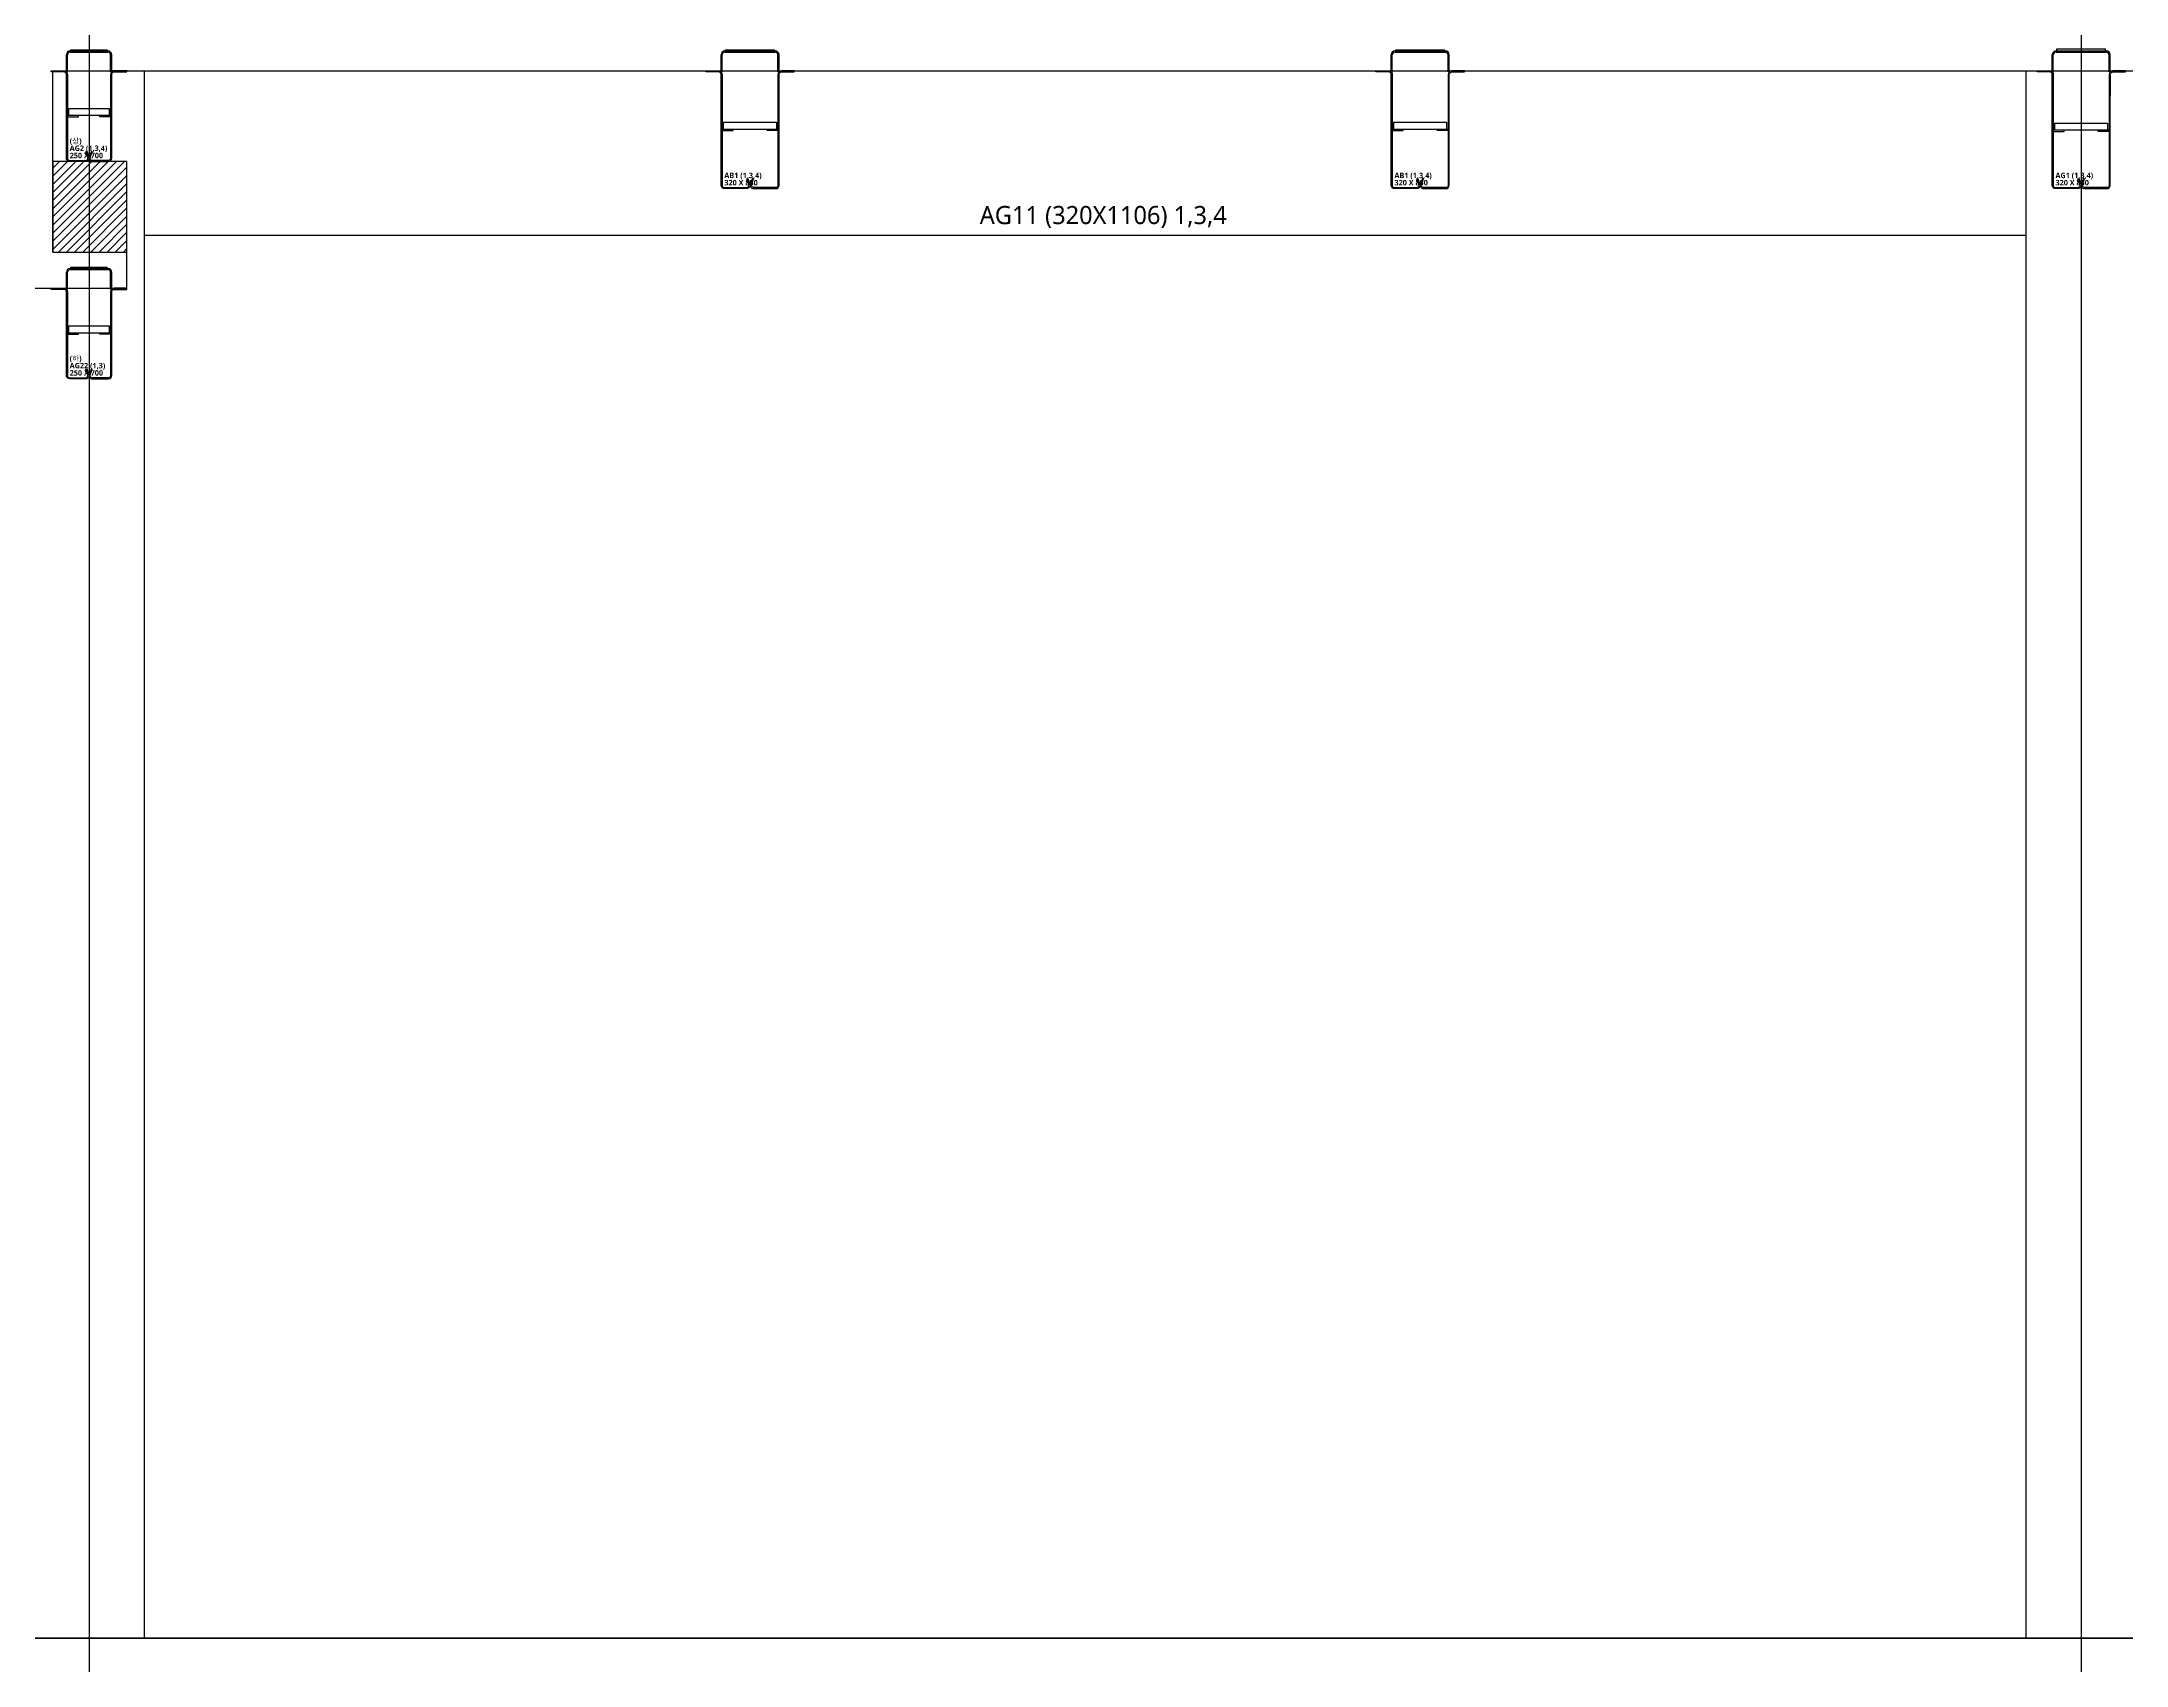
# Model space of a CAD drawing. Header units: millimetres. Extents: x -39468 to 212532, y -94717 to 83483.
# Drawn here: x 51239 to 62749, y 18850 to 27811 of the extents above; entities that cross this region are included whole.
import ezdxf
from ezdxf.enums import TextEntityAlignment as Align

# ---------------------------------------------------------------- set-up
doc = ezdxf.new("R2010")
doc.units = ezdxf.units.MM
doc.header["$LTSCALE"] = 300
doc.header["$MEASUREMENT"] = 0
for name, pattern in [('AF_01_Xref_X열_SEC_REV_01$0$HID', [2.3, 1.5, -0.8]), ('CEN', [62, 60, -1, 0, -1]), ('주단면도-1$0$STD_CENTER', [66, 60, -2, 2, -2])]:
    doc.linetypes.add(name, pattern=pattern)
doc.layers.get('0').update_dxf_attribs({"linetype": 'CONTINUOUS'})
doc.layers.get('Defpoints').update_dxf_attribs({"color": 153, "linetype": 'CONTINUOUS'})
for name, color, linetype in [('##좌굴방지', 6, 'CONTINUOUS'), ('A-CONC-LIN1', 2, 'CONTINUOUS'), ('A-CONC-SOLD', 252, 'CEN'), ('AF_01_Xref_X열_SEC_REV_01$0$DF', 7, 'CONTINUOUS'), ('AF_01_Xref_X열_SEC_REV_01$0$STL', 7, 'CONTINUOUS'), ('주단면도-1$0$A-FIN-TYP1', 6, 'CONTINUOUS'), ('주단면도-1$0$A-ST-AXIS-CEN', 252, '주단면도-1$0$STD_CENTER'), ('주단면도-1$0$A-ST-CONC', 2, 'CONTINUOUS')]:
    doc.layers.add(name, color=color, linetype=linetype)
doc.layers.add('A-ELEV-LIN2', color=7, linetype='CONTINUOUS', lineweight=25)
doc.layers.add('A-XXXX-NPLT', color=144, linetype='CONTINUOUS', lineweight=15, plot=False)
doc.layers.add('Defpoint', color=161, linetype='CONTINUOUS', plot=False)
doc.styles.add('SH_대대리576', font='NanumGothicBold.ttf')
doc.styles.get("Standard").update_dxf_attribs({"font": 'NanumGothicBold.ttf'})
doc.styles.add('맑은고딕', font='malgun.ttf')
pattern_1 = [(45, (-26656.6069, -1604.5902), (-0.25, 0.25), [])]
pattern_2 = [(45, (-57216.6069, -4194.5902), (-0.25, 0.25), [])]
pattern_3 = [(45, (-1421.6069, -6790.6264), (-0.25, 0.25), [])]
pattern_4 = [(45, (-26621.6069, -1604.5902), (-0.25, 0.25), [])]

# ---------------------------------------------------------------- blocks, each defined once
blk = doc.blocks.new('AF_01_Xref_X열_SEC_REV_01$0$SFSS_H4000')
at = {"layer": 'AF_01_Xref_X열_SEC_REV_01$0$STL', "color": 1, "ltscale": 0.5}
for p, q in [((240, 627), (240, 977)), ((415, 802), (65, 802))]:
    blk.add_line(p, q, dxfattribs=at)
at = {"layer": 'AF_01_Xref_X열_SEC_REV_01$0$STL', "color": 9, "ltscale": 0.5}
for p, q in [((472, 726), (352, 886)), ((240, 662), (440, 662))]:
    blk.add_line(p, q, dxfattribs=at)
at = {"layer": 'AF_01_Xref_X열_SEC_REV_01$0$STL', "color": 6}
blk.add_line((135, 600), (65, 600), dxfattribs=at)
at = {"layer": 'AF_01_Xref_X열_SEC_REV_01$0$STL', "color": 9}
for p, q in [((65, 600), (65, -5500)), ((135, 600), (135, -5500))]:
    blk.add_line(p, q, dxfattribs=at)
at = {"layer": 'AF_01_Xref_X열_SEC_REV_01$0$STL', "ltscale": 0.5}
for points in [[(135, 600), (500, 600), (500, 1000), (0, 1000), (0, 600), (65, 600)], [(135, 610), (490, 610), (490, 990), (10, 990), (10, 610), (65, 610)], [(65, 610), (65, 600)], [(135, 610), (135, 600)]]:
    blk.add_lwpolyline(points, dxfattribs=at)
at = {"layer": 'AF_01_Xref_X열_SEC_REV_01$0$STL', "linetype": 'AF_01_Xref_X열_SEC_REV_01$0$HID'}
blk.add_lwpolyline([(100, 802), (100, -5455), (107, -5455)], dxfattribs=at)
at = {"layer": 'AF_01_Xref_X열_SEC_REV_01$0$STL'}
blk.add_lwpolyline([(108, -5480), (108, -5455), (107, -5455), (107, -5481), (126, -5481), (126, -5499), (74, -5499), (74, -5481), (88, -5481), (88, -5480), (72, -5480), (72, -5500), (128, -5500), (128, -5480)], close=True, dxfattribs=at)
at = {"layer": 'AF_01_Xref_X열_SEC_REV_01$0$STL', "color": 6, "ltscale": 0.5}
for centre, radius in [((240, 802), 140), ((240, 802), 110), ((440, 702), 40)]:
    blk.add_circle(centre, radius, dxfattribs=at)
at = {"layer": 'Defpoints', "style": 'SH_대대리576'}
blk.add_text('H=5000', height=75, dxfattribs=at).set_placement((338, 535), align=Align.MIDDLE_CENTER)
blk = doc.blocks.new('G$C3B9354A6')
h = blk.add_hatch()
h.set_pattern_fill('ANSI31', color=252, scale=0.1, angle=45, style=0)
h.set_pattern_definition(pattern_1)
h.paths.add_polyline_path([(184, 610), (234, 610), (234, 604), (184, 604)])
h = blk.add_hatch()
h.set_pattern_fill('ANSI31', color=252, scale=0.1, angle=45, style=0)
h.set_pattern_definition(pattern_1)
h.paths.add_polyline_path([(84, 495), (84, 545), (90, 545), (90, 495)])
h = blk.add_hatch()
h.set_pattern_fill('ANSI31', color=252, scale=0.1, angle=45, style=0)
h.set_pattern_definition(pattern_1)
h.paths.add_polyline_path([(334, 495), (334, 545), (328, 545), (328, 495)])
at = {"layer": '##좌굴방지'}
for points in [[(328, 253), (90, 253), (90, 247), (150, 247), (150, 253)], [(98, 253), (98, 293), (320, 293), (320, 253)], [(328, 253), (328, 247), (268, 247), (268, 253)]]:
    blk.add_lwpolyline(points, dxfattribs=at)
at = {"color": 2, "linetype": 'Continuous'}
for p, q in [((84, 495), (84, 589)), ((90, 495), (90, 589)), ((105, 610), (313, 610)), ((105, 604), (313, 604)), ((328, 495), (328, 589)), ((334, 495), (334, 589)), ((84, 495), (90, 495)), ((334, 495), (328, 495))]:
    blk.add_line(p, q, dxfattribs=at)
at = {"color": 3, "linetype": 'Continuous'}
for p, q in [((109, 610), (109, 616)), ((109, 616), (309, 616)), ((109, 610), (309, 610)), ((309, 610), (309, 616))]:
    blk.add_line(p, q, dxfattribs=at)
at = {"color": 7, "linetype": 'Continuous'}
blk.add_line((84, 475), (84, 365), dxfattribs=at)
at = {"color": 252, "linetype": 'Continuous'}
blk.add_line((346, 500), (334, 500), dxfattribs=at)
at = {"color": 2, "linetype": 'Continuous'}
for points in [[(191, 54), (196, 56), (208, 24, -0.520567), (191, 0), (102, 0, -0.414214), (84, 18), (84, 480, 0.413373), (70, 494), (0, 494), (0, 500), (70, 500, -0.413938), (90, 480), (90, 18, 0.414214), (102, 6), (191, 6, 0.520567), (202, 22)], [(227, 54), (222, 56), (210, 24, 0.520567), (227, 0), (316, 0, 0.414214), (334, 18), (334, 480, -0.413373), (348, 494), (418, 494), (418, 500), (348, 500, 0.413938), (328, 480), (328, 18, -0.414214), (316, 6), (227, 6, -0.520567), (216, 22)]]:
    blk.add_lwpolyline(points, format="xyb", close=True, dxfattribs=at)
for centre, radius, start, end in [((105, 589), 21, 90, 180), ((105, 589), 15, 90, 180), ((313, 589), 21, 0, 90), ((313, 589), 15, 0, 90)]:
    blk.add_arc(centre, radius, start, end, dxfattribs=at)
at = {"layer": 'Defpoint', "linetype": 'Continuous'}
for s, p in [('(상)', (102, 113)), ('AG2 (1,3,4)', (102, 73)), ('250 X 700', (102, 33))]:
    blk.add_text(s, height=30, dxfattribs=at).set_placement(p, align=Align.MIDDLE_LEFT)
blk = doc.blocks.new('G$C3766F506')
h = blk.add_hatch()
h.set_pattern_fill('ANSI31', color=252, scale=0.1, angle=45, style=0)
h.set_pattern_definition(pattern_2)
h.paths.add_polyline_path([(184, 610), (234, 610), (234, 604), (184, 604)])
h = blk.add_hatch()
h.set_pattern_fill('ANSI31', color=252, scale=0.1, angle=45, style=0)
h.set_pattern_definition(pattern_2)
h.paths.add_polyline_path([(84, 495), (84, 545), (90, 545), (90, 495)])
h = blk.add_hatch()
h.set_pattern_fill('ANSI31', color=252, scale=0.1, angle=45, style=0)
h.set_pattern_definition(pattern_2)
h.paths.add_polyline_path([(334, 495), (334, 545), (328, 545), (328, 495)])
at = {"layer": '##좌굴방지'}
for points in [[(328, 253), (90, 253), (90, 247), (150, 247), (150, 253)], [(98, 253), (98, 293), (320, 293), (320, 253)], [(328, 253), (328, 247), (268, 247), (268, 253)]]:
    blk.add_lwpolyline(points, dxfattribs=at)
at = {"color": 2, "linetype": 'Continuous'}
for p, q in [((84, 495), (84, 589)), ((90, 495), (90, 589)), ((105, 610), (313, 610)), ((105, 604), (313, 604)), ((328, 495), (328, 589)), ((334, 495), (334, 589)), ((84, 495), (90, 495)), ((334, 495), (328, 495))]:
    blk.add_line(p, q, dxfattribs=at)
at = {"color": 3, "linetype": 'Continuous'}
for p, q in [((109, 610), (109, 616)), ((109, 616), (309, 616)), ((109, 610), (309, 610)), ((309, 610), (309, 616))]:
    blk.add_line(p, q, dxfattribs=at)
at = {"color": 7, "linetype": 'Continuous'}
blk.add_line((84, 475), (84, 365), dxfattribs=at)
at = {"color": 2, "linetype": 'Continuous'}
for points in [[(191, 54), (196, 56), (208, 24, -0.520567), (191, 0), (102, 0, -0.414214), (84, 18), (84, 480, 0.413373), (70, 494), (0, 494), (0, 500), (70, 500, -0.413938), (90, 480), (90, 18, 0.414214), (102, 6), (191, 6, 0.520567), (202, 22)], [(227, 54), (222, 56), (210, 24, 0.520567), (227, 0), (316, 0, 0.414214), (334, 18), (334, 480, -0.413373), (348, 494), (418, 494), (418, 500), (348, 500, 0.413938), (328, 480), (328, 18, -0.414214), (316, 6), (227, 6, -0.520567), (216, 22)]]:
    blk.add_lwpolyline(points, format="xyb", close=True, dxfattribs=at)
for centre, radius, start, end in [((105, 589), 21, 90, 180), ((105, 589), 15, 90, 180), ((313, 589), 21, 0, 90), ((313, 589), 15, 0, 90)]:
    blk.add_arc(centre, radius, start, end, dxfattribs=at)
at = {"layer": 'Defpoint', "linetype": 'Continuous'}
for s, p in [('(하)', (102, 113)), ('AG22 (1,3)', (102, 73)), ('250 X 700', (102, 33))]:
    blk.add_text(s, height=30, dxfattribs=at).set_placement(p, align=Align.MIDDLE_LEFT)
blk = doc.blocks.new('G$C4525D29B')
h = blk.add_hatch()
h.set_pattern_fill('ANSI31', color=252, scale=0.1, angle=45, style=0)
h.set_pattern_definition(pattern_3)
h.paths.add_polyline_path([(84, 645), (84, 695), (90, 695), (90, 645)])
h = blk.add_hatch()
h.set_pattern_fill('ANSI31', color=252, scale=0.1, angle=45, style=0)
h.set_pattern_definition(pattern_3)
h.paths.add_polyline_path([(219, 760), (269, 760), (269, 754), (219, 754)])
h = blk.add_hatch()
h.set_pattern_fill('ANSI31', color=252, scale=0.1, angle=45, style=0)
h.set_pattern_definition(pattern_3)
h.paths.add_polyline_path([(404, 645), (404, 695), (398, 695), (398, 645)])
at = {"layer": '##좌굴방지'}
for points in [[(98, 327), (98, 367), (390, 367), (390, 327)], [(398, 327), (90, 327), (90, 321), (150, 321), (150, 327)], [(398, 327), (398, 321), (338, 321), (338, 327)]]:
    blk.add_lwpolyline(points, dxfattribs=at)
at = {"color": 2, "linetype": 'Continuous'}
for p, q in [((84, 645), (84, 739)), ((90, 645), (90, 739)), ((105, 760), (383, 760)), ((105, 754), (383, 754)), ((398, 645), (398, 739)), ((404, 645), (404, 739)), ((84, 645), (90, 645)), ((404, 645), (398, 645))]:
    blk.add_line(p, q, dxfattribs=at)
at = {"color": 3, "linetype": 'Continuous'}
for p, q in [((109, 760), (109, 766)), ((109, 766), (379, 766)), ((109, 760), (379, 760)), ((379, 760), (379, 766))]:
    blk.add_line(p, q, dxfattribs=at)
at = {"color": 7, "linetype": 'Continuous'}
blk.add_line((84, 625), (84, 515), dxfattribs=at)
at = {"color": 2, "linetype": 'Continuous'}
for points in [[(226, 54), (231, 56), (243, 24, -0.520567), (226, 0), (102, 0, -0.414214), (84, 18), (84, 630, 0.413373), (70, 644), (0, 644), (0, 650), (70, 650, -0.413938), (90, 630), (90, 18, 0.414214), (102, 6), (226, 6, 0.520567), (237, 22)], [(262, 54), (257, 56), (245, 24, 0.520567), (262, 0), (386, 0, 0.414214), (404, 18), (404, 630, -0.413373), (418, 644), (488, 644), (488, 650), (418, 650, 0.413938), (398, 630), (398, 18, -0.414214), (386, 6), (262, 6, -0.520567), (251, 22)]]:
    blk.add_lwpolyline(points, format="xyb", close=True, dxfattribs=at)
for centre, radius, start, end in [((105, 739), 21, 90, 180), ((105, 739), 15, 90, 180), ((383, 739), 21, 0, 90), ((383, 739), 15, 0, 90)]:
    blk.add_arc(centre, radius, start, end, dxfattribs=at)
at = {"layer": 'Defpoint', "linetype": 'Continuous'}
for s, p in [('AB1 (1,3,4)', (102, 73)), ('320 X 850', (102, 33))]:
    blk.add_text(s, height=30, dxfattribs=at).set_placement(p, align=Align.MIDDLE_LEFT)
blk = doc.blocks.new('G$C1F1A67B9')
h = blk.add_hatch()
h.set_pattern_fill('ANSI31', color=252, scale=0.1, angle=45, style=0)
h.set_pattern_definition(pattern_4)
h.paths.add_polyline_path([(84, 645), (84, 695), (90, 695), (90, 645)])
h = blk.add_hatch()
h.set_pattern_fill('ANSI31', color=252, scale=0.1, angle=45, style=0)
h.set_pattern_definition(pattern_4)
h.paths.add_polyline_path([(219, 760), (269, 760), (269, 754), (219, 754)])
h = blk.add_hatch()
h.set_pattern_fill('ANSI31', color=252, scale=0.1, angle=45, style=0)
h.set_pattern_definition(pattern_4)
h.paths.add_polyline_path([(404, 645), (404, 695), (398, 695), (398, 645)])
at = {"layer": '##좌굴방지'}
for points in [[(98, 322), (98, 362), (390, 362), (390, 322)], [(398, 322), (90, 322), (90, 316), (150, 316), (150, 322)], [(398, 322), (398, 316), (338, 316), (338, 322)]]:
    blk.add_lwpolyline(points, dxfattribs=at)
at = {"color": 2, "linetype": 'Continuous'}
for p, q in [((84, 645), (84, 739)), ((90, 645), (90, 739)), ((105, 760), (383, 760)), ((105, 754), (383, 754)), ((398, 645), (398, 739)), ((404, 645), (404, 739)), ((84, 645), (90, 645)), ((404, 645), (398, 645))]:
    blk.add_line(p, q, dxfattribs=at)
at = {"color": 3, "linetype": 'Continuous'}
for p, q in [((109, 760), (109, 772)), ((109, 772), (379, 772)), ((109, 760), (379, 760)), ((379, 760), (379, 772))]:
    blk.add_line(p, q, dxfattribs=at)
at = {"color": 7, "linetype": 'Continuous'}
for p, q in [((84, 625), (84, 515)), ((404, 625), (404, 515))]:
    blk.add_line(p, q, dxfattribs=at)
at = {"color": 2, "linetype": 'Continuous'}
for points in [[(226, 54), (231, 56), (243, 24, -0.520567), (226, 0), (102, 0, -0.414214), (84, 18), (84, 630, 0.413373), (70, 644), (0, 644), (0, 650), (70, 650, -0.413938), (90, 630), (90, 18, 0.414214), (102, 6), (226, 6, 0.520567), (237, 22)], [(262, 54), (257, 56), (245, 24, 0.520567), (262, 0), (386, 0, 0.414214), (404, 18), (404, 630, -0.413373), (418, 644), (488, 644), (488, 650), (418, 650, 0.413938), (398, 630), (398, 18, -0.414214), (386, 6), (262, 6, -0.520567), (251, 22)]]:
    blk.add_lwpolyline(points, format="xyb", close=True, dxfattribs=at)
for centre, radius, start, end in [((105, 739), 21, 90, 180), ((105, 739), 15, 90, 180), ((383, 739), 21, 0, 90), ((383, 739), 15, 0, 90)]:
    blk.add_arc(centre, radius, start, end, dxfattribs=at)
at = {"layer": 'Defpoint', "linetype": 'Continuous'}
for s, p in [('AG1 (1,3,4)', (102, 73)), ('320 X 850', (102, 33))]:
    blk.add_text(s, height=30, dxfattribs=at).set_placement(p, align=Align.MIDDLE_LEFT)

msp = doc.modelspace()

# ---------------------------------------------------------------- hatches: boundary and pattern name
at = {"layer": 'A-CONC-SOLD'}
h = msp.add_hatch(dxfattribs=at)
h.set_pattern_fill('ANSI31', color=256, scale=10)
h.set_pattern_definition([(45, (-92263.47, -339340), (-22.4506403, 22.4506403), [])])
h.paths.add_polyline_path([(51709, 27150), (51300, 27150), (51300, 26650), (51709, 26650)])

# ---------------------------------------------------------------- linework, layer by layer
for p, q in [((51804, 27650), (51804, 19000)), ((62196, 19000), (62196, 27650))]:
    msp.add_line(p, q)
at = {"layer": 'A-CONC-LIN1'}
msp.add_lwpolyline([(51709, 27150), (51300, 27150), (51300, 26650), (51709, 26650)], close=True, dxfattribs=at)
at = {"layer": 'A-ELEV-LIN2'}
msp.add_line((51804, 26744), (62196, 26744), dxfattribs=at)
at = {"layer": '주단면도-1$0$A-FIN-TYP1'}
msp.add_line((81675, 19000), (40200, 19000), dxfattribs=at)
at = {"layer": '주단면도-1$0$A-ST-AXIS-CEN', "linetype": 'Continuous'}
for p, q in [((51500, 55500), (51500, 0)), ((62500, 55500), (62500, 0)), ((0, 19000), (153521, 19000))]:
    msp.add_line(p, q, dxfattribs=at)
at = {"layer": '주단면도-1$0$A-ST-CONC'}
for p, q in [((51300, 26650), (51300, 27650)), ((51300, 27650), (97400, 27650)), ((51709, 26650), (51709, 27150)), ((51300, 26650), (51709, 26650)), ((51709, 26450), (51709, 26650)), ((40900, 26450), (51709, 26450))]:
    msp.add_line(p, q, dxfattribs=at)

# ---------------------------------------------------------------- block references
for name, p in [('G$C3B9354A6', (51291, 27150)), ('G$C4525D29B', (54906, 27000)), ('G$C4525D29B', (58606, 27000)), ('G$C1F1A67B9', (62256, 27000)), ('G$C3766F506', (51291, 25950))]:
    msp.add_blockref(name, p)
at = {"layer": 'AF_01_Xref_X열_SEC_REV_01$0$DF'}
msp.add_blockref('AF_01_Xref_X열_SEC_REV_01$0$SFSS_H4000', (50835, 32400), dxfattribs=at)

# ---------------------------------------------------------------- texts
at = {"layer": 'A-XXXX-NPLT', "style": '맑은고딕'}
msp.add_text('AG11 (320X1106) 1,3,4', height=100, dxfattribs=at).set_placement((57100, 26844), align=Align.MIDDLE)

doc.saveas('drawing.dxf')
